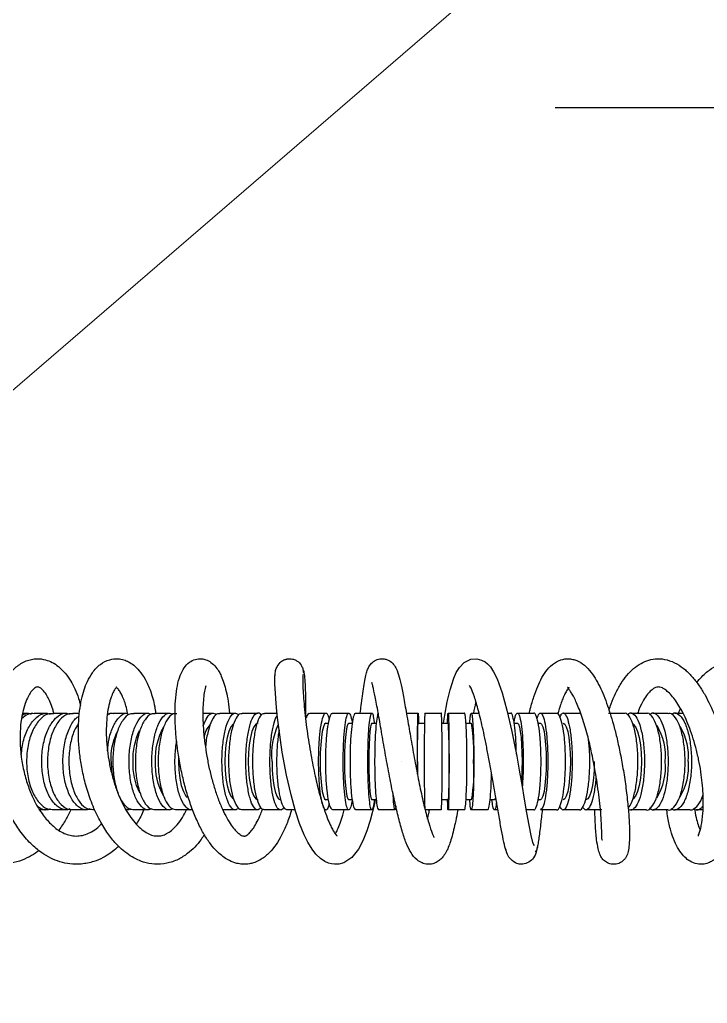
# Model space of a CAD drawing. Header units: millimetres. Extents: x 12325263 to 13848842, y -1463133 to 573208.
# Drawn here: x 12586235.4 to 12586363.9, y -824079.4 to -823895.6 of the extents above; entities that cross this region are included whole.
import ezdxf
from ezdxf.xclip import XClip

# ---------------------------------------------------------------- set-up
doc = ezdxf.new("R2010")
doc.units = ezdxf.units.MM
doc.header["$LTSCALE"] = 1000
doc.header["$XCLIPFRAME"] = 0
for name, color, linetype in [('fur202301', 252, 'Continuous'), ('WALL', 5, 'Continuous'), ('WALL-SHATCH', 8, 'Continuous'), ('建筑-楼板开洞', 251, 'Continuous')]:
    doc.layers.add(name, color=color, linetype=linetype)

# ---------------------------------------------------------------- blocks, each defined once
blk = doc.blocks.new('adgshg13-A$C7F010FC0')
at = {"layer": 'WALL-SHATCH'}
h = blk.add_hatch(color=256, dxfattribs=at)
h.dxf.hatch_style = 1
h.paths.add_polyline_path([(-60384.17, -16880.9), (-763.16, 197.48), (12587.62, -13153.3), (12587.62, -157996.02), (-162964.85, -188820.43), (-171262.38, -180522.9), (-171262.38, -31310.9), (-150707.19, -10755.71), (-131860.08, -7980.9), (-99162.38, -7980.9), (-99162.38, -4980.9), (-76620.43, -4980.9), (-70107.65, -16880.9)], flags=16)
h.paths.add_polyline_path([(-60091.23, -16380.9), (-646.88, 646.88), (12987.62, -12987.62), (12987.62, -158331.9), (-163100.58, -189250.38), (-171662.38, -180688.59), (-171662.38, -31145.21), (-150777.9, -10260.73), (-131896.69, -7480.9), (-99562.38, -7480.9), (-99562.38, -4580.9), (-76365.55, -4580.9), (-69907.51, -16380.9)])
blk = doc.blocks.new('A$C4C7A72D3')
at = {"layer": 'WALL', "color": 1}
blk.add_blockref('adgshg13-A$C7F010FC0', (210433.01, 205503.57), dxfattribs=at)
blk = doc.blocks.new('asdgag2019060117474293881')
at = {"color": 1, "lineweight": 9}
blk.add_line((176.32, -244.76), (466.47, -581.58), dxfattribs=at)
blk = doc.blocks.new('asdgag2019070515155847995')
for p, q in [((151.77, -233.95), (151.77, -235.24)), ((151.77, -236.42), (151.77, -239.27)), ((169.86, -239.27), (169.86, -237.68)), ((151.77, -240.47), (151.77, -243.36)), ((169.86, -243.35), (169.86, -240.47)), ((151.77, -244.57), (151.77, -247.49)), ((169.86, -247.49), (169.86, -244.57)), ((169.86, -251.66), (169.86, -248.71)), ((151.77, -252.89), (151.77, -255.86)), ((151.77, -257.11), (151.77, -260.1)), ((169.86, -260.1), (169.86, -257.11)), ((151.77, -261.36), (151.77, -264.37)), ((169.86, -264.37), (169.86, -261.36)), ((153.66, -264.37), (153.66, -264.81)), ((167.98, -264.81), (167.98, -264.37)), ((151.77, -265.63), (151.77, -267.02)), ((169.86, -268.66), (169.86, -265.63)), ((167.98, -269.28), (167.98, -268.66)), ((169.86, -270.48), (169.86, -269.92)), ((151.77, -272.3), (151.77, -272.97)), ((153.66, -272.96), (153.66, -273.77)), ((151.77, -274.24), (151.77, -277.28)), ((153.66, -277.28), (153.66, -278.28)), ((167.98, -278.27), (167.98, -277.28)), ((169.86, -277.28), (169.86, -275.83)), ((151.77, -278.56), (151.77, -281.61)), ((169.86, -281.61), (169.86, -278.56)), ((151.77, -282.88), (151.77, -285.94)), ((153.66, -281.61), (153.66, -282.89)), ((167.98, -282.89), (167.98, -281.61)), ((169.86, -285.94), (169.86, -282.88)), ((167.98, -287.22), (167.98, -285.94)), ((169.86, -289.41), (169.86, -287.22)), ((151.77, -291.54), (151.77, -294.59)), ((153.66, -295.04), (153.66, -295.86)), ((167.98, -295.86), (167.98, -295.03)), ((151.77, -295.86), (151.77, -298.91)), ((169.86, -298.9), (169.86, -295.86)), ((151.77, -300.17), (151.77, -303.2)), ((153.66, -299.53), (153.66, -300.17)), ((167.98, -300.17), (167.98, -299.52)), ((169.86, -303.2), (169.86, -300.17)), ((153.66, -304), (153.66, -304.46)), ((167.98, -304.46), (167.98, -303.99)), ((169.86, -307.47), (169.86, -304.46)), ((151.77, -310.17), (151.77, -311.72)), ((151.77, -312.96), (151.77, -315.94)), ((169.86, -315.94), (169.86, -313.49)), ((151.77, -317.17), (151.77, -320.11)), ((169.86, -320.11), (169.86, -317.17)), ((151.77, -321.34), (151.77, -323.69)), ((169.86, -324.25), (169.86, -321.34)), ((169.86, -327.48), (169.86, -325.47)), ((151.77, -329.55), (151.77, -332.39)), ((151.77, -333.58), (151.77, -336.39)), ((169.86, -336.39), (169.86, -333.58)), ((151.77, -337.55), (151.77, -340.32)), ((169.86, -340.32), (169.86, -337.55)), ((151.77, -341.47), (151.77, -341.87)), ((169.86, -344.19), (169.86, -341.47)), ((169.76, -345.25), (169.69, -344.89)), ((151.77, -347.61), (151.77, -347.99)), ((151.77, -349.1), (151.77, -351.73)), ((169.86, -351.73), (169.86, -350.54)), ((151.77, -352.81), (151.77, -355.38)), ((169.86, -355.38), (169.86, -352.81))]:
    blk.add_line(p, q)
at = {"color": 1}
for p, q in [((151.77, -356.44), (151.77, -358.11)), ((169.86, -358.95), (169.86, -356.44)), ((169.86, -361.16), (169.86, -359.99))]:
    blk.add_line(p, q, dxfattribs=at)
at = {"flags": 128}
for points in [[(160.82, -245.46), (159.22, -245.51), (157.71, -245.66), (156.35, -245.9), (155.22, -246.22), (154.37, -246.6), (153.84, -247.03), (153.84, -247.03)], [(167.83, -247.08), (167.8, -247.03), (167.27, -246.6), (166.41, -246.22), (165.28, -245.9), (163.92, -245.66), (162.41, -245.51), (160.82, -245.46)], [(160.82, -254.3), (159.22, -254.34), (157.71, -254.45), (156.35, -254.64), (155.22, -254.89), (154.37, -255.18), (153.84, -255.51), (153.66, -255.86)], [(160.82, -258.77), (159.22, -258.81), (157.71, -258.91), (156.35, -259.06), (155.22, -259.27), (154.37, -259.53), (153.84, -259.81), (153.66, -260.1)], [(167.98, -260.1), (167.8, -259.81), (167.27, -259.53), (166.41, -259.27), (165.28, -259.06), (163.92, -258.91), (162.41, -258.81), (160.82, -258.77)], [(160.82, -263.28), (159.22, -263.3), (157.71, -263.39), (156.35, -263.52), (155.22, -263.69), (154.37, -263.89), (153.84, -264.13), (153.66, -264.37)], [(167.98, -264.37), (167.8, -264.13), (167.27, -263.89), (166.41, -263.69), (165.28, -263.52), (163.92, -263.39), (162.41, -263.3), (160.82, -263.28)], [(167.98, -268.66), (167.8, -268.47), (167.27, -268.29), (166.41, -268.13), (165.28, -267.99), (163.92, -267.89), (162.41, -267.83), (160.82, -267.8)], [(154.22, -272.73), (153.84, -272.83), (153.66, -272.96)], [(160.82, -287.32), (159.22, -287.32), (158.29, -287.31)], [(160.82, -296.45), (159.22, -296.43), (157.71, -296.39), (156.35, -296.32), (155.22, -296.23), (154.37, -296.12), (153.84, -295.99), (153.66, -295.86)], [(167.98, -295.86), (167.8, -295.99), (167.27, -296.12), (166.41, -296.23), (165.28, -296.32), (163.92, -296.39), (162.41, -296.43), (160.82, -296.45)], [(160.82, -300.99), (159.22, -300.97), (157.71, -300.91), (156.35, -300.81), (155.22, -300.68), (154.37, -300.53), (153.84, -300.35), (153.66, -300.17)], [(167.98, -300.17), (167.8, -300.35), (167.27, -300.53), (166.41, -300.68), (165.28, -300.81), (163.92, -300.91), (162.41, -300.97), (160.82, -300.99)], [(160.82, -305.52), (159.22, -305.49), (157.71, -305.42), (156.35, -305.29), (155.22, -305.12), (154.37, -304.92), (153.84, -304.69), (153.66, -304.46)], [(167.98, -304.46), (167.8, -304.69), (167.27, -304.92), (166.41, -305.12), (165.28, -305.29), (163.92, -305.42), (162.41, -305.49), (160.82, -305.52)], [(160.82, -314.5), (159.22, -314.46), (157.71, -314.35), (156.35, -314.16), (155.22, -313.92), (154.37, -313.63), (153.84, -313.3), (153.66, -312.96)], [(160.82, -318.94), (159.22, -318.89), (157.71, -318.76), (156.35, -318.55), (155.22, -318.27), (154.37, -317.94), (153.84, -317.56), (153.66, -317.17)], [(167.98, -317.17), (167.8, -317.56), (167.27, -317.94), (166.41, -318.27), (165.28, -318.55), (163.92, -318.76), (162.41, -318.89), (160.82, -318.94)], [(160.82, -323.34), (159.22, -323.29), (157.71, -323.14), (156.35, -322.9), (155.22, -322.59), (154.37, -322.21), (153.84, -321.78), (153.78, -321.71)], [(167.87, -321.68), (167.8, -321.78), (167.27, -322.21), (166.41, -322.59), (165.28, -322.9), (163.92, -323.14), (162.41, -323.29), (160.82, -323.34)], [(161.84, -331.98), (160.82, -332), (159.22, -331.94), (157.71, -331.76), (156.35, -331.47), (155.22, -331.08), (154.37, -330.61), (154.07, -330.37)], [(160.82, -344.59), (159.22, -344.51), (158.06, -344.35)]]:
    blk.add_lwpolyline(points, dxfattribs=at)
at = {"color": 1, "flags": 128}
for points in [[(167.98, -282.5), (169.47, -282.24), (171.94, -281.76), (174.19, -281.23), (176.4, -280.53), (177.42, -280.08), (178.38, -279.5), (179.31, -278.6), (179.91, -277.38), (179.99, -276.27), (179.76, -275.35), (179.42, -274.7), (179.09, -274.28), (178.48, -273.71), (177.56, -273.1), (176.25, -272.45), (173.67, -271.52), (170.38, -270.61), (166.45, -269.71), (164.24, -269.26), (161.8, -268.79), (159.2, -268.32), (156.5, -267.85), (153.8, -267.38), (151.23, -266.95), (148.92, -266.54), (147.02, -266.16), (145.72, -265.83), (145.15, -265.53), (145.15, -265.53)], [(153.66, -295.23), (152.89, -295.38), (149.81, -296.16), (147.85, -296.78), (145.99, -297.52), (144.43, -298.35), (142.9, -299.59), (141.92, -301.11), (141.67, -302.05), (141.63, -302.81), (141.7, -303.4), (141.84, -303.93), (142.13, -304.62), (142.68, -305.44), (143.5, -306.3), (144.44, -307.03), (145.76, -307.83), (147.14, -308.5), (149.27, -309.35), (151.57, -310.12), (154.57, -310.95), (158.27, -311.79), (162.56, -312.59), (164.86, -312.95), (167.18, -313.27), (169.47, -313.54), (171.64, -313.74), (173.61, -313.89), (175.28, -313.96), (176.55, -313.96), (177.3, -313.91), (177.3, -313.91)]]:
    blk.add_lwpolyline(points, dxfattribs=at)
for centre, radius, start, end in [((159.83, -247.44), 10.7, 84.7035, 122.2158), ((161.75, -247.9), 11.15, 59.7977, 94.7942), ((159.74, -251.98), 10.93, 84.3543, 121.8076), ((161.87, -252.19), 11.14, 59.0063, 95.4217), ((160.67, -319.02), 51.22, 89.8355, 94.1003), ((158.77, -306.32), 29.48, 86.0152, 99.9814), ((162.34, -316.4), 39.52, 81.7978, 92.2055), ((158.76, -362.56), 81.11, 88.5491, 93.6087), ((162.34, -390.66), 109.19, 87.0422, 90.8), ((162.34, -147.81), 139.52, 269.3739, 272.3143), ((162.02, -300.38), 14.17, 265.1312, 293.9271), ((164.51, -322.37), 4.89, 280.14, 310.563), ((160.07, -324.92), 11.36, 240.126, 273.7684), ((161.46, -324.53), 11.75, 266.8463, 299.5486), ((160.22, -328.79), 11.68, 243.2059, 272.941), ((161.32, -328.27), 12.2, 267.6553, 295.7609), ((161.15, -332.16), 12.44, 268.4439, 294.0425)]:
    blk.add_arc(centre, radius, start, end)
at = {"color": 1}
for points, knots in [([(175.57, -235.15), (175.94, -234.85), (176.98, -234.01), (178.15, -232.52), (179.17, -230.75), (179.8, -228.96), (180.05, -227.15), (179.96, -225.38), (179.57, -223.68), (178.88, -222.01), (177.86, -220.34), (176.51, -218.74), (174.97, -217.35), (173.45, -216.23), (171.85, -215.23), (169.93, -214.23), (167.43, -213.2), (164.37, -212.26), (161, -211.58), (157.64, -211.24), (154.54, -211.24), (151.75, -211.51), (149.37, -211.99), (147.41, -212.62), (145.82, -213.35), (144.41, -214.23), (143.12, -215.39), (142.18, -216.75), (141.68, -218.2), (141.59, -219.45), (141.75, -220.56), (142.1, -221.59), (142.68, -222.62), (143.62, -223.74), (144.98, -224.87), (146.89, -225.94), (149.16, -226.83), (150.95, -227.18), (151.77, -227.34)], [0, 0, 0, 0, 0.01861, 0.051847, 0.078631, 0.105715, 0.133291, 0.159104, 0.184168, 0.209101, 0.236375, 0.265787, 0.29237, 0.314901, 0.335055, 0.359939, 0.390375, 0.426317, 0.465192, 0.502435, 0.538017, 0.572013, 0.603861, 0.632499, 0.657916, 0.68253, 0.710958, 0.741076, 0.767362, 0.789623, 0.808021, 0.825406, 0.846341, 0.870811, 0.899223, 0.931896, 0.968811, 1, 1, 1, 1]), ([(170.42, -251.55), (170.82, -251.41), (171.92, -251.04), (173.59, -250.31), (175.38, -249.35), (176.95, -248.23), (178.23, -246.98), (179.2, -245.61), (179.83, -244.09), (180.09, -242.45), (179.88, -240.68), (179.13, -238.86), (178, -237.29), (176.6, -235.9), (175, -234.67), (172.69, -233.25), (170.05, -232.02), (167.16, -230.98), (164.81, -230.29), (162.28, -229.68), (159.54, -229.19), (156.7, -228.86), (153.9, -228.7), (151.29, -228.74), (148.96, -228.97), (146.95, -229.36), (145.29, -229.89), (143.93, -230.57), (142.92, -231.36), (142.28, -232.14), (141.81, -233.06), (141.57, -234.11), (141.7, -235.44), (142.32, -236.7), (143.19, -237.67), (144.38, -238.56), (145.93, -239.35), (147.93, -240.04), (149.89, -240.53), (151.28, -240.69), (151.76, -240.75)], [0, 0, 0, 0, 0.014191, 0.039602, 0.066207, 0.092726, 0.119004, 0.144642, 0.169235, 0.195018, 0.22514, 0.255392, 0.284207, 0.311621, 0.337726, 0.362607, 0.411412, 0.436041, 0.461242, 0.488155, 0.516852, 0.547374, 0.578906, 0.60967, 0.639658, 0.668925, 0.696903, 0.722633, 0.745813, 0.764396, 0.778578, 0.797184, 0.821375, 0.843965, 0.866464, 0.892019, 0.920458, 0.950806, 0.982977, 1, 1, 1, 1]), ([(146.88, -234.82), (146.91, -234.83), (146.95, -234.86), (147.25, -234.74), (147.91, -234.52), (149.13, -234.22), (151.14, -233.95), (154.4, -233.89), (157.71, -234.18), (160.63, -234.66), (162.89, -235.16), (165.04, -235.77), (167.57, -236.64), (170.34, -237.88), (172.43, -239.21), (173.62, -240.28), (174.24, -241.02), (174.57, -241.57), (174.71, -241.99), (174.75, -242.33), (174.71, -242.67), (174.53, -243.12), (174.16, -243.62), (173.44, -244.33), (172.26, -245.11), (171.06, -245.75), (170.13, -246.1), (169.86, -246.2)], [0, 0, 0, 0, 0.029519, 0.064547, 0.095228, 0.124518, 0.185253, 0.250023, 0.322708, 0.362159, 0.402274, 0.440671, 0.477261, 0.544926, 0.612523, 0.647642, 0.682308, 0.71553, 0.744983, 0.767229, 0.788923, 0.82244, 0.863721, 0.901755, 0.939929, 0.982326, 1, 1, 1, 1]), ([(169.86, -266.44), (170.13, -266.38), (171.22, -266.12), (172.9, -265.61), (174.87, -264.89), (176.54, -264.09), (178.03, -263.12), (179.31, -261.78), (179.89, -260.45), (180.02, -259.45), (179.98, -258.65), (179.77, -257.69), (179.14, -256.47), (177.93, -255.19), (176.45, -254.14), (174.39, -253.02), (171.96, -252.03), (169.31, -251.17), (167.13, -250.55), (164.63, -249.93), (161.78, -249.33), (158.62, -248.77), (155.3, -248.29), (152.1, -247.94), (149.3, -247.74), (147.04, -247.69), (145.3, -247.75), (143.98, -247.96), (143.26, -248.16), (142.56, -248.62), (142.11, -249.09), (141.8, -249.67), (141.64, -250.24), (141.6, -250.99), (141.84, -251.86), (142.42, -252.62), (143.01, -253.05), (143.58, -253.31), (144.6, -253.61), (146.3, -253.9), (148.54, -254.09), (150.49, -254.17), (151.48, -254.17), (151.77, -254.17)], [0, 0, 0, 0, 0.009501, 0.038362, 0.066692, 0.094557, 0.122965, 0.154013, 0.184665, 0.199328, 0.210682, 0.225907, 0.255759, 0.285226, 0.312716, 0.338666, 0.388213, 0.41213, 0.436661, 0.464106, 0.494521, 0.52789, 0.564206, 0.603103, 0.640304, 0.67471, 0.706455, 0.735614, 0.761679, 0.772643, 0.782349, 0.790684, 0.796684, 0.805149, 0.816846, 0.829295, 0.841258, 0.859224, 0.885763, 0.920794, 0.964282, 0.989265, 1, 1, 1, 1]), ([(146.1, -252.75), (146.13, -252.79), (146.22, -252.88), (146.96, -252.88), (148.29, -252.91), (150.19, -253), (152.33, -253.19), (154.57, -253.44), (156.78, -253.75), (158.91, -254.09), (161.48, -254.57), (164.53, -255.24), (167.95, -256.16), (170.91, -257.19), (172.74, -258.03), (173.81, -258.66), (174.34, -259.03), (174.6, -259.21), (174.71, -259.29), (174.72, -259.27), (174.72, -259.27)], [0, 0, 0, 0, 0.040332, 0.094234, 0.153764, 0.21729, 0.277924, 0.334878, 0.388064, 0.437443, 0.482994, 0.564641, 0.64827, 0.735265, 0.814777, 0.850829, 0.891297, 0.940289, 0.993148, 1, 1, 1, 1]), ([(174.69, -259.08), (174.68, -259.07), (174.66, -259.05), (174.4, -259.26), (173.72, -259.66), (172.86, -260.07), (171.81, -260.47), (170.81, -260.82), (170, -261.02), (169.66, -261.11)], [0, 0, 0, 0, 0.103736, 0.263902, 0.446143, 0.605894, 0.747131, 0.892713, 1, 1, 1, 1]), ([(143.58, -270.53), (143.84, -270.65), (144.33, -270.88), (146.13, -271.29), (148.45, -271.73), (151.13, -272.19), (153.99, -272.68), (156.87, -273.18), (159.65, -273.67), (162.24, -274.16), (164.6, -274.62), (167.37, -275.21), (170.34, -275.93), (172.98, -276.7), (174.36, -277.25), (174.9, -277.52), (175.04, -277.62), (175.03, -277.59), (175.02, -277.59)], [0, 0, 0, 0, 0.088042, 0.171343, 0.24997, 0.323985, 0.393479, 0.458543, 0.519238, 0.575606, 0.627742, 0.675952, 0.767399, 0.853346, 0.93345, 0.968553, 0.996939, 1, 1, 1, 1]), ([(151.77, -279.81), (151.58, -279.84), (150.69, -280), (148.7, -280.4), (146.15, -281.03), (144.3, -281.74), (143.21, -282.4), (142.59, -282.92), (142.05, -283.61), (141.66, -284.52), (141.58, -285.53), (141.82, -286.5), (142.57, -287.7), (143.82, -288.64), (145.57, -289.46), (147.86, -290.24), (150.62, -290.98), (153.88, -291.73), (157.56, -292.48), (161.5, -293.21), (165.47, -293.91), (169.2, -294.55), (172.31, -295.11), (174.22, -295.51), (175.16, -295.72), (175.64, -295.89), (175.59, -295.84), (175.58, -295.83)], [0, 0, 0, 0, 0.0093572, 0.0440976, 0.1085902, 0.1658572, 0.196198, 0.2190891, 0.2383188, 0.2580928, 0.2816211, 0.307898, 0.3341439, 0.3834457, 0.4321493, 0.4825072, 0.5348369, 0.5889675, 0.6448788, 0.7025997, 0.7617219, 0.8220868, 0.8826023, 0.9388835, 0.9652528, 0.9904682, 1, 1, 1, 1]), ([(169.86, -298.02), (170.34, -297.96), (171.49, -297.83), (173.14, -297.62), (174.85, -297.38), (176.25, -297.14), (177.34, -296.9), (178.15, -296.61), (178.8, -296.28), (179.54, -295.58), (179.99, -294.66), (180.04, -293.66), (179.82, -292.91), (179.42, -292.21), (178.8, -291.64), (177.53, -290.98), (176.18, -290.63), (174, -290.15), (171.06, -289.61), (167.49, -288.99), (163.54, -288.3), (159.54, -287.57), (155.67, -286.81), (152.74, -286.15), (150.68, -285.62), (148.86, -285.11), (147.54, -284.62), (146.89, -284.37), (146.62, -284.18), (146.65, -284.26), (146.65, -284.26)], [0, 0, 0, 0, 0.02454, 0.059016, 0.097329, 0.13767, 0.172287, 0.200461, 0.223136, 0.241628, 0.261721, 0.281862, 0.293813, 0.307417, 0.337381, 0.36562, 0.417227, 0.471319, 0.530158, 0.591383, 0.651364, 0.710118, 0.768354, 0.827015, 0.856489, 0.88594, 0.943588, 0.9717, 0.998848, 1, 1, 1, 1]), ([(177.05, -308.74), (176.8, -308.75), (176.33, -308.79), (174.93, -308.76), (173.18, -308.67), (171.14, -308.5), (168.93, -308.27), (166.64, -307.98), (164.36, -307.64), (161.5, -307.16), (158.21, -306.51), (154.84, -305.69), (152.24, -304.91), (150.35, -304.24), (149.07, -303.69), (147.89, -303.09), (147.2, -302.64), (146.92, -302.39), (146.9, -302.41), (146.9, -302.41)], [0, 0, 0, 0, 0.071106, 0.139226, 0.204356, 0.266497, 0.325646, 0.381807, 0.434978, 0.485166, 0.576431, 0.655931, 0.723754, 0.780028, 0.824897, 0.858942, 0.927463, 0.978114, 1, 1, 1, 1]), ([(177.83, -308.73), (177.87, -308.71), (178, -308.65), (177.25, -308.5), (175.78, -308.36), (173.75, -308.27), (171.58, -308.24), (169.99, -308.28), (169.3, -308.3)], [0, 0, 0, 0, 0.08581, 0.303414, 0.506087, 0.693859, 0.866729, 1, 1, 1, 1]), ([(176.81, -313.94), (177.14, -313.92), (177.77, -313.89), (178.73, -313.52), (179.46, -312.92), (179.81, -312.29), (179.93, -311.91), (180.03, -311.43), (180.02, -310.9), (179.83, -310.26), (179.52, -309.66), (178.96, -309.11), (178.18, -308.73), (177.66, -308.69), (177.39, -308.66)], [0, 0, 0, 0, 0.119267, 0.224044, 0.387879, 0.494021, 0.526989, 0.548283, 0.64764, 0.68322, 0.744452, 0.847596, 0.918044, 1, 1, 1, 1]), ([(151.77, -310.88), (151.5, -310.95), (150.36, -311.28), (148.58, -311.97), (146.55, -312.95), (144.86, -314.03), (143.37, -315.33), (142.38, -316.72), (141.9, -317.89), (141.71, -318.66), (141.62, -319.37), (141.62, -320.16), (141.78, -321.21), (142.33, -322.7), (143.46, -324.31), (144.99, -325.72), (146.7, -326.93), (148.75, -328.07), (151.13, -329.13), (153.77, -330.09), (156.59, -330.9), (159.48, -331.57), (162.37, -332.08), (165.18, -332.42), (167.86, -332.62), (170.41, -332.66), (172.82, -332.54), (175.05, -332.22), (176.86, -331.73), (178.31, -331.02), (179.35, -330.06), (179.86, -329.08), (180.01, -328.24), (180.01, -327.54), (179.83, -326.8), (179.35, -325.87), (178.52, -325.01), (177.58, -324.39), (176.27, -323.75), (174.45, -323.16), (172.05, -322.69), (170.6, -322.54), (169.86, -322.46)], [0, 0, 0, 0, 0.009485, 0.039778, 0.068927, 0.096476, 0.125136, 0.15655, 0.174207, 0.187607, 0.197227, 0.210001, 0.228256, 0.251907, 0.28639, 0.314447, 0.342345, 0.371926, 0.402686, 0.433464, 0.464251, 0.49503, 0.525413, 0.55537, 0.584966, 0.614774, 0.645729, 0.677984, 0.711458, 0.742062, 0.768059, 0.789648, 0.799061, 0.809131, 0.824541, 0.843576, 0.86574, 0.883664, 0.898683, 0.946623, 0.972802, 1, 1, 1, 1]), ([(174.98, -326.91), (174.98, -326.9), (174.99, -326.84), (174.5, -327.03), (173.41, -327.23), (171.88, -327.39), (170.07, -327.45), (168.05, -327.41), (165.88, -327.26), (163.61, -326.99), (161.25, -326.61), (158.88, -326.11), (156.56, -325.49), (154.37, -324.79), (152.38, -324.01), (150.63, -323.17), (149.22, -322.34), (148.16, -321.55), (147.45, -320.84), (147.12, -320.38), (146.94, -320.06), (146.89, -319.77), (146.9, -319.59), (146.97, -319.35), (147.17, -319.04), (147.6, -318.58), (148.43, -317.92), (149.57, -317.27), (150.77, -316.71), (151.67, -316.39), (151.98, -316.28)], [0, 0, 0, 0, 0.0131183, 0.0539711, 0.1001419, 0.1448322, 0.1877212, 0.2286404, 0.2683657, 0.3085124, 0.3490541, 0.3899096, 0.4308893, 0.4717222, 0.5123349, 0.552623, 0.5912613, 0.6276028, 0.6634682, 0.6978886, 0.7337538, 0.7595515, 0.7762718, 0.7970208, 0.8333138, 0.8704258, 0.9048935, 0.9411674, 0.9796673, 1, 1, 1, 1]), ([(147.16, -327.14), (146.85, -327.35), (146, -327.9), (144.82, -328.94), (143.53, -330.35), (142.42, -332.12), (141.7, -334.21), (141.55, -336.37), (141.93, -338.37), (142.79, -340.47), (144.08, -342.32), (145.96, -344.14), (147.96, -345.65), (150.54, -347.14), (153.55, -348.44), (156.68, -349.42), (159.66, -350.09), (162.5, -350.51), (165.23, -350.71), (167.84, -350.7), (170.25, -350.5), (172.38, -350.14), (174.21, -349.65), (175.86, -349.01), (177.58, -348.03), (179.03, -346.67), (179.9, -345.02), (180.07, -343.44), (179.85, -342.26), (179.43, -341.24), (178.78, -340.28), (177.73, -339.22), (176.17, -338.15), (173.96, -337.17), (171.8, -336.51), (170.27, -336.31), (169.86, -336.26)], [0, 0, 0, 0, 0.014233, 0.039099, 0.063901, 0.093851, 0.128075, 0.163668, 0.194934, 0.217533, 0.263368, 0.290469, 0.322115, 0.358206, 0.396688, 0.43239, 0.465167, 0.495566, 0.525709, 0.555886, 0.58592, 0.614212, 0.640476, 0.665207, 0.694965, 0.732057, 0.767387, 0.794526, 0.814765, 0.83148, 0.852518, 0.878128, 0.908683, 0.944419, 0.985358, 1, 1, 1, 1]), ([(174.72, -343.53), (174.71, -343.53), (174.69, -343.54), (174.47, -343.78), (173.91, -344.13), (172.89, -344.59), (171.39, -345.02), (169.59, -345.33), (167.52, -345.49), (165.27, -345.49), (162.9, -345.31), (160.53, -344.94), (158.23, -344.42), (156.06, -343.77), (154.05, -342.99), (152.26, -342.12), (150.69, -341.16), (149.35, -340.14), (148.28, -339.09), (147.49, -338.02), (147.04, -337.01), (146.86, -336.05), (146.97, -335.06), (147.31, -334.2), (147.93, -333.27), (148.94, -332.26), (150.24, -331.29), (151.29, -330.73), (151.77, -330.47)], [0, 0, 0, 0, 0.016851, 0.051569, 0.093489, 0.135403, 0.17712, 0.218967, 0.260953, 0.302965, 0.344717, 0.385562, 0.425427, 0.464232, 0.502188, 0.539462, 0.57602, 0.612979, 0.650884, 0.689859, 0.730597, 0.773026, 0.811911, 0.846184, 0.882984, 0.924124, 0.965434, 1, 1, 1, 1]), ([(169.86, -341.49), (170.32, -341.6), (171.21, -341.79), (172.35, -342.17), (173.27, -342.57), (174, -342.97), (174.55, -343.42), (174.7, -343.59), (174.74, -343.56), (174.74, -343.55), (174.74, -343.54)], [0, 0, 0, 0, 0.126627, 0.243915, 0.369681, 0.506844, 0.654939, 0.817111, 0.983045, 1, 1, 1, 1]), ([(145, -343.15), (144.89, -343.27), (144.43, -343.72), (143.69, -344.7), (142.79, -346.14), (142.02, -347.99), (141.6, -350.07), (141.63, -352.2), (142.03, -354.12), (142.74, -355.9), (143.84, -357.75), (145.48, -359.7), (147.69, -361.57), (150.04, -363.06), (152.24, -364.14), (154.45, -365.01), (156.92, -365.77), (159.79, -366.39), (162.96, -366.78), (166.14, -366.85), (169.02, -366.61), (171.41, -366.16), (173.42, -365.58), (175.26, -364.81), (177.03, -363.74), (178.58, -362.34), (179.72, -360.5), (180.11, -358.56), (179.9, -356.95), (179.35, -355.55), (178.54, -354.32), (177.37, -353.14), (175.94, -352.12), (174.36, -351.31), (172.86, -350.69), (171.73, -350.41), (171.28, -350.29)], [0, 0, 0, 0, 0.006474, 0.026013, 0.050288, 0.077447, 0.113236, 0.144376, 0.172558, 0.19899, 0.226089, 0.262868, 0.303435, 0.337322, 0.364603, 0.390314, 0.419729, 0.452844, 0.48968, 0.52863, 0.564161, 0.595853, 0.623736, 0.651412, 0.683192, 0.718979, 0.756534, 0.7942, 0.824344, 0.846815, 0.871875, 0.901362, 0.929627, 0.953914, 0.98163, 1, 1, 1, 1]), ([(169.85, -355.29), (170.09, -355.35), (170.87, -355.53), (171.92, -355.94), (173.02, -356.49), (173.94, -357.1), (174.55, -357.72), (174.76, -358.22), (174.73, -358.52), (174.54, -358.92), (173.83, -359.57), (172.94, -360.11), (171.64, -360.68), (169.85, -361.18), (167.63, -361.53), (165.07, -361.64), (162.32, -361.49), (159.5, -361.04), (156.8, -360.32), (154.43, -359.41), (152.54, -358.45), (151.14, -357.55), (150.04, -356.69), (148.77, -355.51), (147.47, -353.8), (146.78, -351.65), (146.96, -349.76), (147.66, -348.22), (148.34, -347.19), (149, -346.57), (149.25, -346.33)], [0, 0, 0, 0, 0.013373, 0.04266, 0.069194, 0.099417, 0.1457, 0.186603, 0.220031, 0.272526, 0.300654, 0.331449, 0.365243, 0.402084, 0.441626, 0.481861, 0.522402, 0.563165, 0.604037, 0.642107, 0.674445, 0.701138, 0.72303, 0.745903, 0.797368, 0.8556, 0.918683, 0.948076, 0.979688, 1, 1, 1, 1]), ([(151.94, -355.92), (151.87, -356.11), (151.62, -356.85), (151.9, -357.78), (152.53, -358.36), (152.64, -358.46)], [0, 0, 0, 0, 0.225344, 0.864123, 1, 1, 1, 1]), ([(144.17, -358.02), (143.85, -358.48), (143.16, -359.5), (142.33, -361.26), (141.74, -363.34), (141.54, -365.68), (141.86, -368.18), (142.67, -370.44), (143.74, -372.34), (145.01, -374.03), (146.77, -375.83), (149.1, -377.6), (151.75, -379.11), (154.46, -380.25), (157.16, -381.09), (159.89, -381.66), (162.69, -381.98), (165.53, -382.03), (168.32, -381.8), (171.01, -381.27), (173.51, -380.42), (175.72, -379.26), (177.49, -377.89), (178.74, -376.4), (179.53, -374.93), (179.94, -373.52), (180.05, -372.16), (179.9, -370.74), (179.4, -369.21), (178.48, -367.63), (177.13, -366.19), (176.01, -365.23), (175.26, -364.83), (175.19, -364.79)], [0, 0, 0, 0, 0.024248, 0.053061, 0.085523, 0.121381, 0.16095, 0.199635, 0.22734, 0.254383, 0.289681, 0.330494, 0.369152, 0.405232, 0.438857, 0.472215, 0.506534, 0.541855, 0.57818, 0.615132, 0.652699, 0.690965, 0.729059, 0.763041, 0.792377, 0.818301, 0.842074, 0.86695, 0.896336, 0.928473, 0.961612, 0.99618, 1, 1, 1, 1]), ([(169.75, -358.9), (169.77, -359.32), (169.8, -360.17), (169.13, -360.92), (168.79, -361.3)], [0, 0, 0, 0, 0.492069, 1, 1, 1, 1]), ([(169.49, -361.19), (169.63, -360.97), (169.96, -360.41), (169.79, -359.83), (169.69, -359.49)], [0, 0, 0, 0, 0.4100056, 1, 1, 1, 1])]:
    blk.add_open_spline(points, degree=3, knots=knots, dxfattribs=at)
for points, knots in [([(152.18, -235.58), (152.02, -235.56), (151.19, -235.47), (150.01, -235.19), (148.76, -234.84), (148.21, -234.61), (147.98, -234.51)], [0, 0, 0, 0, 0.084729, 0.439149, 0.764494, 1, 1, 1, 1]), ([(152.55, -233.98), (152.37, -234.11), (151.75, -234.59), (151.58, -235.27), (151.94, -235.75), (152.02, -235.85)], [0, 0, 0, 0, 0.234448, 0.830398, 1, 1, 1, 1]), ([(151.85, -236.48), (151.82, -236.42), (151.64, -235.97), (152.35, -235.15), (153.39, -234.34), (154.42, -234.04), (154.64, -233.98)], [0, 0, 0, 0, 0.07189, 0.479631, 0.887371, 1, 1, 1, 1]), ([(169.59, -239.87), (169.67, -239.79), (170.06, -239.36), (169.74, -238.54), (168.6, -237.55), (166.51, -236.76), (163.79, -236.25), (160.73, -236.07), (157.69, -236.26), (155, -236.79), (152.94, -237.6), (151.86, -238.6), (151.58, -239.41), (151.98, -239.82), (152.05, -239.9)], [0, 0, 0, 0, 0.024773, 0.120049, 0.215324, 0.310599, 0.405874, 0.501148, 0.596423, 0.691697, 0.786972, 0.882247, 0.977522, 1, 1, 1, 1]), ([(151.8, -240.52), (151.79, -240.5), (151.61, -240.14), (152.2, -239.4), (153.61, -238.47), (155.95, -237.75), (158.81, -237.35), (161.9, -237.29), (164.86, -237.6), (167.39, -238.22), (169.11, -239.1), (169.92, -239.92), (169.78, -240.4), (169.74, -240.52)], [0, 0, 0, 0, 0.005223, 0.111489, 0.217755, 0.324019, 0.43028, 0.536539, 0.642796, 0.749055, 0.855315, 0.961578, 1, 1, 1, 1]), ([(169.86, -238.53), (170.05, -238.47), (170.35, -238.38), (170.6, -238.25), (170.69, -238.2)], [0, 0, 0, 0, 0.649548, 1, 1, 1, 1]), ([(169.54, -243.97), (169.64, -243.88), (170.05, -243.48), (169.77, -242.72), (168.66, -241.82), (166.59, -241.09), (163.89, -240.62), (160.84, -240.45), (157.79, -240.61), (155.08, -241.08), (153, -241.81), (151.87, -242.71), (151.58, -243.47), (152, -243.87), (152.1, -243.97)], [0, 0, 0, 0, 0.028152, 0.122348, 0.216544, 0.31074, 0.404936, 0.499131, 0.593326, 0.687522, 0.781717, 0.875913, 0.970109, 1, 1, 1, 1]), ([(151.8, -244.58), (151.79, -244.56), (151.62, -244.23), (152.23, -243.57), (153.68, -242.72), (156.04, -242.08), (158.91, -241.72), (162.01, -241.68), (164.96, -241.97), (167.47, -242.55), (169.15, -243.35), (169.93, -244.08), (169.79, -244.49), (169.76, -244.58)], [0, 0, 0, 0, 0.005323, 0.112454, 0.219585, 0.326713, 0.433839, 0.540962, 0.648084, 0.755207, 0.862332, 0.96946, 1, 1, 1, 1]), ([(169.47, -248.1), (169.59, -248.01), (170.04, -247.64), (169.79, -246.94), (168.71, -246.13), (166.67, -245.47), (163.98, -245.03), (160.94, -244.87), (157.88, -245.01), (155.16, -245.42), (153.05, -246.07), (151.9, -246.87), (151.57, -247.54), (151.95, -247.89), (152.03, -247.96)], [0, 0, 0, 0, 0.032925, 0.127266, 0.221607, 0.315948, 0.410289, 0.504629, 0.598969, 0.69331, 0.78765, 0.881991, 0.976332, 1, 1, 1, 1]), ([(152.24, -247.98), (152.27, -247.92), (152.48, -247.58), (153.81, -247.03), (156.1, -246.46), (159.01, -246.15), (162.1, -246.12), (165.05, -246.39), (167.53, -246.92), (169.19, -247.64), (169.95, -248.29), (169.79, -248.66), (169.76, -248.74)], [0, 0, 0, 0, 0.024215, 0.141991, 0.259766, 0.377537, 0.495306, 0.613073, 0.730842, 0.848612, 0.966386, 1, 1, 1, 1]), ([(158.16, -253.98), (158.14, -253.98), (157.11, -254.01), (155.3, -254.27), (153.15, -254.74), (151.92, -255.36), (151.59, -255.97), (152.11, -256.32), (152.32, -256.47)], [0, 0, 0, 0, 0.0050821, 0.2176992, 0.4303167, 0.6429347, 0.8555532, 1, 1, 1, 1]), ([(151.83, -257.11), (151.81, -257.08), (151.65, -256.83), (152.32, -256.36), (153.85, -255.79), (156.26, -255.36), (159.16, -255.13), (162.18, -255.11), (163.97, -255.27), (164.82, -255.35)], [0, 0, 0, 0, 0.020677, 0.186675, 0.352672, 0.518666, 0.684656, 0.850642, 1, 1, 1, 1]), ([(169.64, -256.79), (169.74, -256.86), (169.9, -256.96), (169.81, -257.07), (169.78, -257.12)], [0, 0, 0, 0, 0.579144, 1, 1, 1, 1]), ([(169.14, -260.7), (169.38, -260.59), (170, -260.3), (169.85, -259.79), (168.82, -259.25), (166.84, -258.81), (164.19, -258.51), (161.16, -258.39), (158.1, -258.47), (155.34, -258.73), (153.19, -259.14), (151.92, -259.66), (151.59, -260.22), (152.18, -260.56), (152.46, -260.72)], [0, 0, 0, 0, 0.05553, 0.142303, 0.229076, 0.31585, 0.402622, 0.489395, 0.576167, 0.66294, 0.749713, 0.836485, 0.923258, 1, 1, 1, 1]), ([(151.85, -261.38), (151.83, -261.35), (151.65, -261.12), (152.33, -260.71), (153.89, -260.22), (156.32, -259.86), (159.23, -259.67), (162.32, -259.67), (165.24, -259.85), (167.69, -260.21), (169.27, -260.7), (169.97, -261.11), (169.8, -261.34), (169.78, -261.38)], [0, 0, 0, 0, 0.020501, 0.126866, 0.23323, 0.339592, 0.445952, 0.552309, 0.658665, 0.765023, 0.871382, 0.977744, 1, 1, 1, 1]), ([(151.81, -264.02), (150.87, -264.13), (148.7, -264.37), (146.62, -264.62), (145.21, -264.84), (144.43, -265.02), (143.99, -265.18), (144, -265.3), (144.01, -265.35)], [0, 0, 0, 0, 0.199564, 0.458361, 0.597114, 0.741963, 0.892967, 1, 1, 1, 1]), ([(151.86, -265.65), (151.83, -265.62), (151.66, -265.43), (152.35, -265.09), (153.92, -264.69), (156.36, -264.4), (159.28, -264.24), (162.38, -264.24), (165.29, -264.4), (167.72, -264.69), (169.29, -265.09), (169.98, -265.44), (169.81, -265.62), (169.78, -265.65)], [0, 0, 0, 0, 0.022295, 0.12847, 0.234645, 0.340817, 0.446987, 0.553155, 0.659322, 0.76549, 0.87166, 0.977832, 1, 1, 1, 1]), ([(168.8, -265.01), (169.18, -264.87), (169.96, -264.59), (169.88, -264.12), (168.84, -263.68), (166.88, -263.31), (164.24, -263.06), (161.22, -262.96), (158.15, -263.02), (155.37, -263.23), (153.24, -263.57), (151.93, -263.98), (151.87, -264.27), (151.84, -264.4)], [0, 0, 0, 0, 0.089376, 0.181902, 0.274428, 0.366953, 0.459479, 0.552004, 0.644529, 0.737054, 0.829579, 0.922104, 1, 1, 1, 1]), ([(144.91, -265), (144.57, -265.03), (143.92, -265.09), (142.94, -265.52), (142.12, -266.2), (141.67, -267.21), (141.61, -268.05), (141.76, -268.87), (142.37, -269.82), (143.41, -270.57), (144.18, -270.76), (144.58, -270.86)], [0, 0, 0, 0, 0.094966, 0.181291, 0.318863, 0.453048, 0.515762, 0.624498, 0.786872, 0.888593, 1, 1, 1, 1]), ([(167.98, -269.29), (168.25, -269.26), (169.18, -269.13), (169.88, -268.84), (169.91, -268.47), (168.86, -268.12), (166.92, -267.83), (164.29, -267.64), (161.28, -267.56), (158.33, -267.6), (156.71, -267.71), (155.98, -267.76)], [0, 0, 0, 0, 0.049353, 0.170728, 0.292103, 0.413477, 0.534852, 0.656226, 0.7776, 0.898974, 1, 1, 1, 1]), ([(162.16, -268.86), (162.24, -268.86), (163.34, -268.86), (165.34, -268.97), (167.77, -269.2), (169.31, -269.51), (169.99, -269.77), (169.82, -269.91), (169.79, -269.93)], [0, 0, 0, 0, 0.019564, 0.255389, 0.491215, 0.727045, 0.962882, 1, 1, 1, 1]), ([(153.23, -272.55), (152.81, -272.62), (151.88, -272.76), (151.65, -273.01), (152.19, -273.25), (153.22, -273.37), (153.66, -273.42)], [0, 0, 0, 0, 0.237216, 0.517055, 0.796895, 1, 1, 1, 1]), ([(151.87, -274.25), (151.84, -274.22), (151.67, -274.12), (152.4, -273.92), (154.02, -273.7), (156.22, -273.55), (157.91, -273.51), (158.61, -273.49)], [0, 0, 0, 0, 0.062654, 0.315069, 0.567482, 0.819889, 1, 1, 1, 1]), ([(167.98, -277.56), (168.23, -277.55), (169.15, -277.49), (169.86, -277.37), (169.93, -277.21), (168.92, -277.05), (167.01, -276.93), (164.39, -276.84), (161.38, -276.8), (158.3, -276.82), (155.51, -276.89), (153.32, -277), (151.96, -277.15), (151.63, -277.31), (152.18, -277.46), (153.22, -277.53), (153.66, -277.57)], [0, 0, 0, 0, 0.028374, 0.104627, 0.18088, 0.257133, 0.333386, 0.409639, 0.485892, 0.562144, 0.638397, 0.714649, 0.790902, 0.867155, 0.943408, 1, 1, 1, 1]), ([(171.96, -276.43), (171.89, -276.45), (171.3, -276.6), (170.54, -276.74), (169.86, -276.87)], [0, 0, 0, 0, 0.116938, 1, 1, 1, 1]), ([(151.88, -278.56), (151.84, -278.55), (151.68, -278.48), (152.41, -278.36), (154.04, -278.23), (156.51, -278.13), (159.45, -278.08), (162.54, -278.08), (165.44, -278.14), (167.84, -278.24), (169.35, -278.38), (170, -278.5), (169.82, -278.56), (169.79, -278.57)], [0, 0, 0, 0, 0.028378, 0.134521, 0.240663, 0.346804, 0.452941, 0.559076, 0.665211, 0.771347, 0.877484, 0.983624, 1, 1, 1, 1]), ([(167.98, -281.71), (168.22, -281.71), (169.14, -281.69), (169.85, -281.64), (169.93, -281.58), (168.93, -281.53), (167.02, -281.48), (164.42, -281.45), (161.41, -281.44), (158.33, -281.44), (155.53, -281.47), (153.33, -281.51), (151.97, -281.56), (151.63, -281.62), (152.18, -281.67), (153.21, -281.7), (153.66, -281.71)], [0, 0, 0, 0, 0.027827, 0.104071, 0.180316, 0.256561, 0.332806, 0.40905, 0.485294, 0.561538, 0.637783, 0.714027, 0.790271, 0.866516, 0.942761, 1, 1, 1, 1]), ([(151.86, -282.89), (151.84, -282.88), (151.68, -282.86), (152.42, -282.82), (154.05, -282.77), (156.53, -282.73), (159.47, -282.71), (162.57, -282.71), (165.46, -282.74), (167.85, -282.77), (169.35, -282.82), (170, -282.86), (169.83, -282.88), (169.81, -282.89)], [0, 0, 0, 0, 0.024785, 0.1317, 0.238614, 0.345525, 0.452434, 0.559341, 0.666247, 0.773154, 0.880063, 0.986974, 1, 1, 1, 1]), ([(150.06, -285.44), (150.41, -285.36), (150.93, -285.24), (151.56, -285.13), (151.77, -285.09)], [0, 0, 0, 0, 0.6697869, 1, 1, 1, 1]), ([(169.73, -285.94), (169.76, -285.95), (169.85, -285.97), (168.9, -286.01), (167.03, -286.04), (164.42, -286.07), (161.41, -286.08), (158.33, -286.07), (155.53, -286.05), (153.35, -286.02), (151.97, -285.98), (151.87, -285.95), (151.83, -285.94)], [0, 0, 0, 0, 0.05124, 0.158086, 0.264933, 0.371779, 0.478625, 0.58547, 0.692316, 0.799162, 0.906008, 1, 1, 1, 1]), ([(158.44, -287.34), (158.79, -287.34), (160.09, -287.35), (162.58, -287.35), (165.46, -287.33), (167.84, -287.3), (169.41, -287.26), (170.04, -287.22), (169.57, -287.18), (168.72, -287.15), (168, -287.14), (167.98, -287.13)], [0, 0, 0, 0, 0.049158, 0.184298, 0.319437, 0.454577, 0.58972, 0.724866, 0.860015, 0.995165, 1, 1, 1, 1]), ([(152.47, -291.39), (152.33, -291.4), (151.74, -291.46), (151.66, -291.58), (152.39, -291.72), (153.48, -291.82), (154.42, -291.85), (154.55, -291.85)], [0, 0, 0, 0, 0.085316, 0.375389, 0.665465, 0.955539, 1, 1, 1, 1]), ([(160.82, -290.36), (160.82, -290.36), (160.82, -290.36), (160.82, -290.36), (160.82, -290.36), (160.82, -290.36), (160.82, -290.36), (160.82, -290.36), (160.82, -290.36), (160.82, -290.36), (160.82, -290.36), (160.82, -290.36), (160.82, -290.36), (160.82, -290.36), (160.82, -290.36), (160.82, -290.36), (160.82, -290.36), (160.82, -290.36), (160.82, -290.36), (160.82, -290.36), (160.82, -290.36), (160.82, -290.36)], [0, 0, 0, 0, 0.053699, 0.107398, 0.161076, 0.214727, 0.268366, 0.322015, 0.375691, 0.4294, 0.483128, 0.536877, 0.590596, 0.644285, 0.697943, 0.751583, 0.805227, 0.858893, 0.912592, 0.966319, 1, 1, 1, 1]), ([(153.66, -295.42), (153.57, -295.43), (152.75, -295.49), (151.98, -295.67), (151.61, -295.91), (152.35, -296.16), (154.02, -296.37), (156.47, -296.53), (159.4, -296.61), (162.5, -296.6), (165.4, -296.52), (167.79, -296.36), (169.39, -296.14), (170.04, -295.89), (169.59, -295.64), (168.74, -295.48), (168.01, -295.42), (167.98, -295.41)], [0, 0, 0, 0, 0.009515, 0.085384, 0.161254, 0.237126, 0.312997, 0.388867, 0.464734, 0.5406, 0.616466, 0.692332, 0.7682, 0.844069, 0.91994, 0.995812, 1, 1, 1, 1]), ([(169.73, -294.58), (169.76, -294.63), (169.85, -294.75), (168.87, -294.96), (166.99, -295.15), (164.36, -295.29), (161.35, -295.35), (158.27, -295.32), (155.48, -295.21), (153.31, -295.03), (151.96, -294.81), (151.87, -294.66), (151.83, -294.58)], [0, 0, 0, 0, 0.056798, 0.163235, 0.269672, 0.376108, 0.482545, 0.588981, 0.695417, 0.801854, 0.90829, 1, 1, 1, 1]), ([(169.73, -298.9), (169.76, -298.96), (169.83, -299.14), (168.84, -299.42), (166.95, -299.7), (164.31, -299.89), (161.29, -299.96), (158.22, -299.92), (155.43, -299.77), (153.28, -299.51), (151.95, -299.21), (151.88, -298.99), (151.84, -298.89)], [0, 0, 0, 0, 0.054473, 0.161463, 0.268453, 0.375443, 0.482432, 0.589421, 0.696411, 0.8034, 0.91039, 1, 1, 1, 1]), ([(147.31, -302.69), (147.33, -302.68), (147.49, -302.56), (148.12, -302.23), (149.28, -301.76), (150.54, -301.34), (151.45, -301.1), (151.77, -301.01)], [0, 0, 0, 0, 0.024375, 0.272325, 0.558398, 0.84423, 1, 1, 1, 1]), ([(153.66, -299.54), (153.58, -299.55), (152.77, -299.64), (152, -299.88), (151.6, -300.23), (152.33, -300.58), (153.98, -300.88), (156.42, -301.1), (159.35, -301.22), (162.44, -301.21), (165.35, -301.09), (167.75, -300.87), (169.37, -300.56), (170.03, -300.22), (169.61, -299.87), (168.76, -299.63), (168.03, -299.54), (167.98, -299.54)], [0, 0, 0, 0, 0.008335, 0.084199, 0.160064, 0.235931, 0.311797, 0.387662, 0.463525, 0.539386, 0.615247, 0.691108, 0.766971, 0.842835, 0.918701, 0.994568, 1, 1, 1, 1]), ([(152.96, -303.83), (152.65, -303.91), (151.85, -304.13), (151.59, -304.53), (152.15, -304.81), (152.42, -304.94)], [0, 0, 0, 0, 0.2455445, 0.6364009, 1, 1, 1, 1]), ([(169.73, -303.17), (169.76, -303.26), (169.84, -303.5), (168.82, -303.87), (166.91, -304.23), (164.27, -304.47), (161.24, -304.57), (158.17, -304.51), (155.39, -304.31), (153.25, -303.98), (151.93, -303.58), (151.87, -303.3), (151.84, -303.17)], [0, 0, 0, 0, 0.060619, 0.166745, 0.272871, 0.378997, 0.485123, 0.591248, 0.697374, 0.803499, 0.909625, 1, 1, 1, 1]), ([(152.73, -305.03), (153.13, -305.15), (154.03, -305.39), (156.39, -305.66), (159.29, -305.81), (162.39, -305.81), (165.31, -305.65), (167.72, -305.36), (169.36, -304.97), (170, -304.53), (169.79, -304.13), (169.01, -303.92), (168.73, -303.85)], [0, 0, 0, 0, 0.088817, 0.195131, 0.301442, 0.407751, 0.514059, 0.620368, 0.72668, 0.832993, 0.939309, 1, 1, 1, 1]), ([(169.74, -307.44), (169.77, -307.55), (169.85, -307.83), (169.17, -308.09), (168.77, -308.24)], [0, 0, 0, 0, 0.392931, 1, 1, 1, 1]), ([(169.54, -308.32), (169.53, -308.3), (169.5, -308.22), (169.25, -308.15), (169.05, -308.1)], [0, 0, 0, 0, 0.224363, 1, 1, 1, 1]), ([(152.32, -312.33), (152.27, -312.35), (151.75, -312.57), (151.67, -313.05), (152.24, -313.69), (153.87, -314.26), (156.26, -314.68), (159.18, -314.91), (162.27, -314.91), (165.21, -314.7), (167.59, -314.29), (169.04, -313.87), (169.3, -313.59), (169.36, -313.52)], [0, 0, 0, 0, 0.01242, 0.118546, 0.224674, 0.330801, 0.436926, 0.543049, 0.649169, 0.755288, 0.861408, 0.96753, 1, 1, 1, 1]), ([(166.65, -313.2), (165.83, -313.32), (164.16, -313.57), (161.11, -313.69), (158.05, -313.6), (155.29, -313.3), (153.18, -312.82), (151.92, -312.26), (151.88, -311.87), (151.86, -311.7)], [0, 0, 0, 0, 0.145802, 0.293748, 0.441693, 0.589639, 0.737585, 0.885531, 1, 1, 1, 1]), ([(169.74, -315.9), (169.76, -316.06), (169.8, -316.47), (168.72, -317.1), (166.75, -317.68), (164.07, -318.07), (161.04, -318.21), (157.97, -318.1), (155.23, -317.75), (153.14, -317.19), (151.9, -316.54), (151.87, -316.09), (151.86, -315.89)], [0, 0, 0, 0, 0.06754, 0.173703, 0.279866, 0.386029, 0.492191, 0.598353, 0.704516, 0.810678, 0.916841, 1, 1, 1, 1]), ([(152.16, -316.54), (151.97, -316.78), (151.57, -317.26), (152.24, -318), (153.82, -318.65), (156.2, -319.14), (159.1, -319.41), (162.2, -319.42), (165.14, -319.18), (167.58, -318.71), (169.29, -318.07), (169.95, -317.34), (169.95, -316.79), (169.48, -316.55), (169.45, -316.53)], [0, 0, 0, 0, 0.085565, 0.176324, 0.267082, 0.357839, 0.448593, 0.539345, 0.630097, 0.720849, 0.811603, 0.902359, 0.993117, 1, 1, 1, 1]), ([(152.11, -320.76), (151.95, -320.97), (151.58, -321.47), (152.22, -322.25), (153.76, -323), (156.13, -323.56), (159.02, -323.86), (162.12, -323.89), (165.06, -323.62), (167.53, -323.1), (169.23, -322.38), (170.05, -321.54), (169.73, -320.98), (169.57, -320.71)], [0, 0, 0, 0, 0.070933, 0.163974, 0.257014, 0.350053, 0.443089, 0.536123, 0.629157, 0.722191, 0.815227, 0.908265, 1, 1, 1, 1]), ([(169.75, -320.07), (169.76, -320.26), (169.79, -320.73), (168.68, -321.45), (166.69, -322.1), (163.99, -322.53), (160.95, -322.69), (157.89, -322.56), (155.16, -322.15), (153.09, -321.51), (151.89, -320.79), (151.88, -320.29), (151.87, -320.08)], [0, 0, 0, 0, 0.070874, 0.17714, 0.283406, 0.389671, 0.495937, 0.602202, 0.708467, 0.814732, 0.920997, 1, 1, 1, 1]), ([(169.74, -324.25), (169.75, -324.45), (169.76, -324.98), (168.63, -325.77), (166.6, -326.47), (164.69, -326.87), (163.53, -326.93), (163.37, -326.94)], [0, 0, 0, 0, 0.171384, 0.433615, 0.695844, 0.958074, 1, 1, 1, 1]), ([(167.47, -327.36), (168.05, -327.13), (169.25, -326.64), (170.01, -325.76), (169.74, -325.17), (169.62, -324.89)], [0, 0, 0, 0, 0.32897, 0.685702, 1, 1, 1, 1]), ([(151.81, -329.49), (151.79, -329.51), (151.61, -329.88), (152.2, -330.61), (153.62, -331.53), (155.96, -332.24), (158.82, -332.63), (161.9, -332.7), (163.79, -332.46), (164.71, -332.34)], [0, 0, 0, 0, 0.010977, 0.176691, 0.342404, 0.508115, 0.673821, 0.839524, 1, 1, 1, 1]), ([(169.74, -332.33), (169.76, -332.57), (169.82, -333.19), (168.75, -334.14), (166.8, -335.02), (164.14, -335.62), (161.1, -335.85), (158.04, -335.69), (155.28, -335.16), (153.18, -334.32), (151.91, -333.33), (151.87, -332.64), (151.86, -332.34)], [0, 0, 0, 0, 0.065786, 0.17199, 0.278194, 0.384398, 0.490602, 0.596805, 0.703009, 0.809213, 0.915416, 1, 1, 1, 1]), ([(152.01, -333.04), (151.9, -333.26), (151.61, -333.87), (152.28, -334.86), (153.86, -335.84), (156.26, -336.58), (159.17, -336.97), (162.27, -336.99), (165.19, -336.62), (167.64, -335.9), (169.28, -334.93), (170.01, -333.93), (169.75, -333.32), (169.65, -333.09)], [0, 0, 0, 0, 0.059104, 0.156911, 0.254718, 0.352523, 0.450325, 0.548125, 0.645925, 0.743725, 0.841527, 0.939331, 1, 1, 1, 1]), ([(152, -337.02), (151.9, -337.24), (151.61, -337.87), (152.27, -338.92), (153.83, -339.99), (156.23, -340.79), (159.13, -341.23), (162.23, -341.25), (165.16, -340.85), (167.62, -340.08), (169.26, -339.03), (170, -337.98), (169.76, -337.35), (169.67, -337.12)], [0, 0, 0, 0, 0.0542607, 0.1532339, 0.2522065, 0.3511772, 0.4501454, 0.5491116, 0.648077, 0.747043, 0.8460109, 0.9449812, 1, 1, 1, 1]), ([(169.74, -336.37), (169.75, -336.61), (169.8, -337.27), (168.73, -338.28), (166.77, -339.24), (164.1, -339.88), (161.07, -340.12), (158, -339.95), (155.25, -339.37), (153.16, -338.45), (151.92, -337.41), (151.88, -336.68), (151.87, -336.38)], [0, 0, 0, 0, 0.063501, 0.170601, 0.2777, 0.3848, 0.491898, 0.598997, 0.706096, 0.813195, 0.920294, 1, 1, 1, 1]), ([(151.77, -338.5), (151.75, -338.51), (150.91, -338.83), (150.02, -339.3), (149.24, -339.81), (149.13, -339.88)], [0, 0, 0, 0, 0.022252, 0.869399, 1, 1, 1, 1]), ([(151.98, -340.94), (151.86, -341.16), (151.67, -341.47), (151.85, -341.78), (151.91, -341.87)], [0, 0, 0, 0, 0.704472, 1, 1, 1, 1]), ([(169.74, -340.26), (169.76, -340.54), (169.8, -341.27), (168.71, -342.37), (166.74, -343.4), (164.06, -344.08), (161.02, -344.34), (157.96, -344.14), (155.22, -343.51), (153.13, -342.53), (151.9, -341.38), (151.87, -340.59), (151.86, -340.25)], [0, 0, 0, 0, 0.067264, 0.1735464, 0.2798287, 0.3861106, 0.4923924, 0.5986739, 0.7049554, 0.8112371, 0.9175191, 1, 1, 1, 1]), ([(162.84, -345.27), (163.59, -345.18), (165.33, -344.98), (167.59, -344.19), (169.22, -343.07), (169.96, -342.07), (169.79, -341.52), (169.76, -341.4)], [0, 0, 0, 0, 0.190023, 0.438091, 0.686163, 0.934242, 1, 1, 1, 1]), ([(169.74, -344.11), (169.81, -344.43), (169.88, -344.85), (169.53, -345.22), (169.45, -345.31)], [0, 0, 0, 0, 0.764868, 1, 1, 1, 1]), ([(151.96, -348.58), (151.88, -348.79), (151.61, -349.49), (152.23, -350.71), (153.74, -352.03), (156.12, -353.03), (159, -353.58), (162.09, -353.62), (165.06, -353.16), (167.47, -352.23), (168.93, -351.29), (169.21, -350.67), (169.27, -350.55)], [0, 0, 0, 0, 0.048167, 0.163434, 0.2787, 0.393964, 0.509225, 0.624484, 0.739742, 0.855001, 0.970261, 1, 1, 1, 1]), ([(167.96, -350.66), (167.52, -350.94), (166.46, -351.62), (163.96, -352.28), (160.94, -352.56), (157.88, -352.32), (155.14, -351.59), (153.09, -350.46), (151.9, -349.2), (151.89, -348.34), (151.88, -347.99)], [0, 0, 0, 0, 0.095254, 0.230413, 0.365571, 0.50073, 0.635889, 0.771047, 0.906206, 1, 1, 1, 1]), ([(151.93, -352.07), (151.26, -352.38), (149.84, -353.03), (148.65, -353.89), (148.02, -354.34)], [0, 0, 0, 0, 0.470275, 1, 1, 1, 1]), ([(151.95, -352.29), (151.88, -352.49), (151.61, -353.21), (152.22, -354.49), (153.71, -355.89), (156.07, -356.95), (158.95, -357.54), (162.05, -357.6), (165, -357.11), (167.49, -356.14), (169.18, -354.8), (169.98, -353.46), (169.76, -352.63), (169.69, -352.34)], [0, 0, 0, 0, 0.038581, 0.139161, 0.239741, 0.340318, 0.440894, 0.541467, 0.642039, 0.742612, 0.843186, 0.943763, 1, 1, 1, 1]), ([(169.75, -351.66), (169.76, -352.02), (169.78, -352.92), (168.64, -354.26), (166.63, -355.48), (163.93, -356.27), (160.88, -356.56), (157.83, -356.3), (155.1, -355.52), (153.06, -354.32), (151.87, -352.95), (151.88, -352.03), (151.88, -351.64)], [0, 0, 0, 0, 0.071686, 0.178046, 0.284406, 0.390765, 0.497125, 0.603484, 0.709843, 0.816202, 0.922562, 1, 1, 1, 1]), ([(169.75, -355.28), (169.76, -355.68), (169.77, -356.64), (168.62, -358.07), (166.59, -359.35), (163.88, -360.18), (160.83, -360.47), (157.78, -360.19), (155.06, -359.36), (153.03, -358.09), (151.87, -356.66), (151.88, -355.69), (151.88, -355.29)], [0, 0, 0, 0, 0.075317, 0.181431, 0.287544, 0.393658, 0.499771, 0.605884, 0.711997, 0.81811, 0.924223, 1, 1, 1, 1]), ([(162.01, -361.39), (162.99, -361.26), (164.97, -361.01), (167.45, -359.97), (169.16, -358.57), (169.97, -357.15), (169.77, -356.27), (169.69, -355.95)], [0, 0, 0, 0, 0.216474, 0.435963, 0.655455, 0.874953, 1, 1, 1, 1])]:
    blk.add_open_spline(points, degree=3, knots=knots)
blk = doc.blocks.new('sdfgsdffhg')
at = {"layer": 'fur202301', "rotation": 270}
blk.add_blockref('asdgag2019060117474293881', (5513.17, 50370.13, 0), dxfattribs=at)
at = {"layer": 'fur202301', "xscale": -1, "rotation": 270}
blk.add_blockref('asdgag2019070515155847995', (5513.17, 49861.79, 0), dxfattribs=at)

msp = doc.modelspace()

# ---------------------------------------------------------------- block references
ref = msp.add_blockref('A$C4C7A72D3', (12385714.85, -906209.52), dxfattribs=dict(rotation=350.041249254255))
XClip(ref).set_block_clipping_path([(223442.8584877662, 85923.1187333744), (220542.7961432356, 85923.1422391906), (220542.8579492103, 89292.823275506), (211526.9150355905, 89292.8101311298), (210631.4331447985, 94392.8080583527), (206113.3685902953, 94392.8025418455), (206001.4315187763, 95030.3127344656), (204376.2826588508, 94744.9613686837), (203364.4570056833, 100506.9030052917), (197947.3947122637, 99555.7482674252), (192482.3428474721, 130679.4765393781), (190118.7804593667, 130264.4504016289), (191623.4071957469, 121695.6427078634), (177046.6486519482, 119136.2011700841), (175707.6223907359, 126760.8483765714), (173902.988371335, 128026.4039125028), (169528.3854461554, 127258.2903269802), (169070.0967394859, 129868.3614864857), (163308.2517458182, 128856.6693391807), (163766.52659606, 126246.6171700556), (159679.1795131005, 125528.9180921423), (170669.6888374612, 62935.797914044), (167222.1989369914, 62330.4650948944), (167939.7759490944, 58243.6808593175), (171386.9528796654, 58848.2912487988), (172857.0656793863, 50477.0032648193), (165962.5026008021, 49266.4230898353), (168037.7813034765, 37447.1796448426), (140649.9584970828, 32638.2390106404), (115387.9799239188, 28202.5781787895), (95598.7254695911, 140907.4332163476), (226939.476109907, 163968.8668500402), (240128.6952811591, 88852.8973128139)])

# ---------------------------------------------------------------- next in the draw order: hatches: boundary and pattern name
at = {"layer": '建筑-楼板开洞'}
h = msp.add_hatch(dxfattribs=at)
h.set_pattern_fill('DASH', color=256, scale=500)
h.set_pattern_definition([(0, (0, 0), (476.25, 476.25), [476.25, -476.25])])
h.paths.add_polyline_path([(12597696.74, -842386.79), (12590696.81, -842386.9), (12590697.07, -843986.79), (12595796.81, -843986.85), (12595797.07, -849736.85), (12588796.81, -849736.79), (12588796.81, -851936.79), (12564896.81, -851936.79), (12564896.81, -816186.79), (12568846.81, -816186.79), (12568846.81, -816040), (12568846.81, -807536.79), (12574696.83, -807536.8), (12574696.77, -810386.79), (12575896.81, -810386.79), (12579055.23, -810386.78), (12580496.91, -811828.21), (12580696.91, -819086.85), (12595696.92, -819086.72), (12595696.9, -812786.79), (12597696.66, -812786.79)])

# ---------------------------------------------------------------- next in the draw order: block references
msp.add_blockref('sdfgsdffhg', (12581083.9, -874056.8, 0))

doc.saveas('drawing.dxf')
